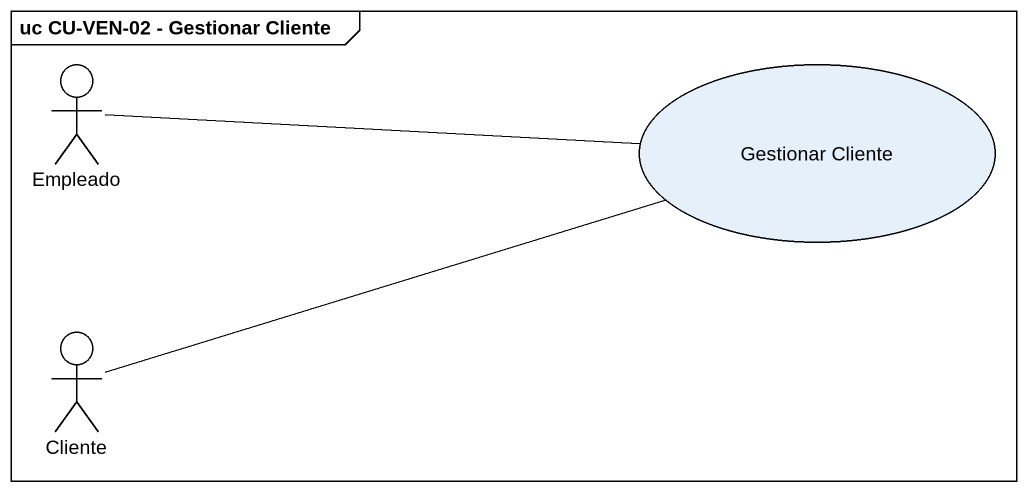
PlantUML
@startuml
mainframe uc CU-VEN-02 - Gestionar Cliente
actor Empleado
usecase "Gestionar Cliente" as Gestionar_Cliente
actor Cliente
Empleado -right- Gestionar_Cliente
Cliente -right- Gestionar_Cliente
@enduml
